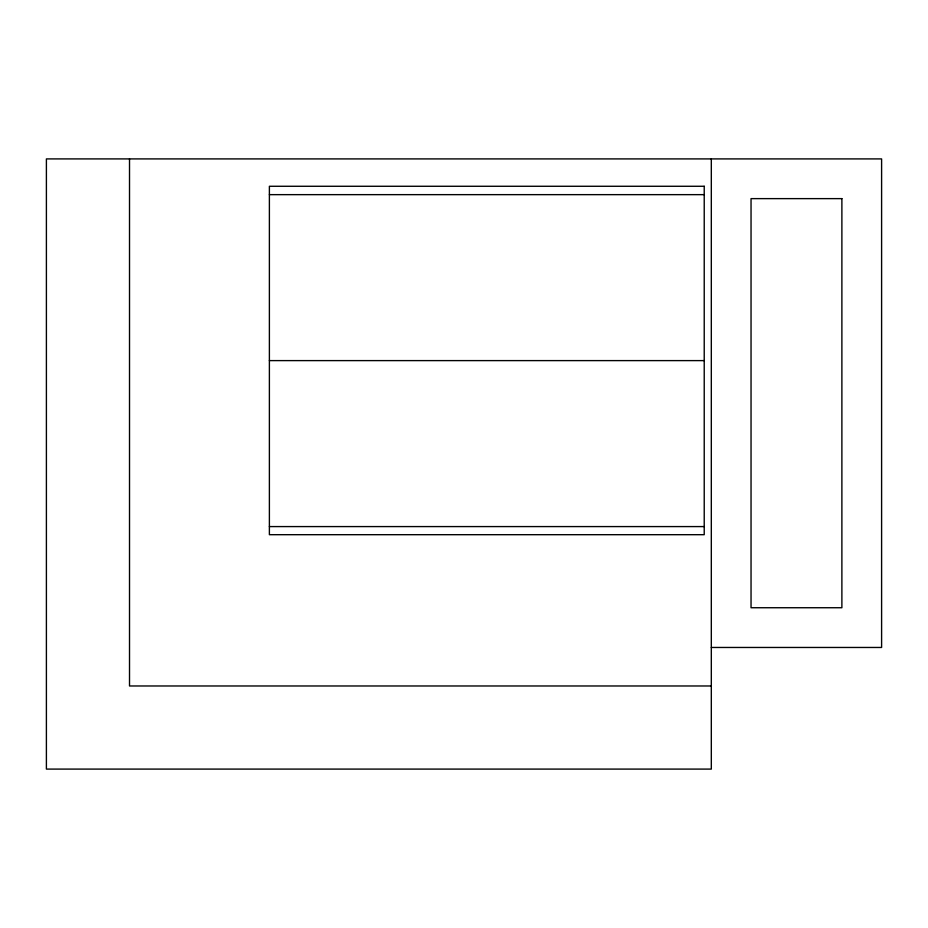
<?xml version="1.0" encoding="UTF-8"?>
<svg xmlns="http://www.w3.org/2000/svg" width="928" height="928" viewBox="0 0 928 928"><rect width="100%" height="100%" fill="white"/><g stroke="black" fill="none" stroke-linecap="round" stroke-linejoin="round"><path stroke-width="1.39" d="M269.387 194.648L704.224 194.648M269.387 360.609L704.224 360.609M269.387 526.582L704.224 526.582M711.312 647.466L881.6 647.466L881.6 158.908L46.4 158.908L46.4 769.092L711.312 769.092L711.312 158.908M711.312 685.978L129.514 685.978L129.514 158.908M704.224 186.273L269.387 186.273L269.387 534.69L704.224 534.69L704.224 186.273M841.882 198.627L751.042 198.627L751.042 607.736L841.882 607.736L841.882 198.627"/></g></svg>
